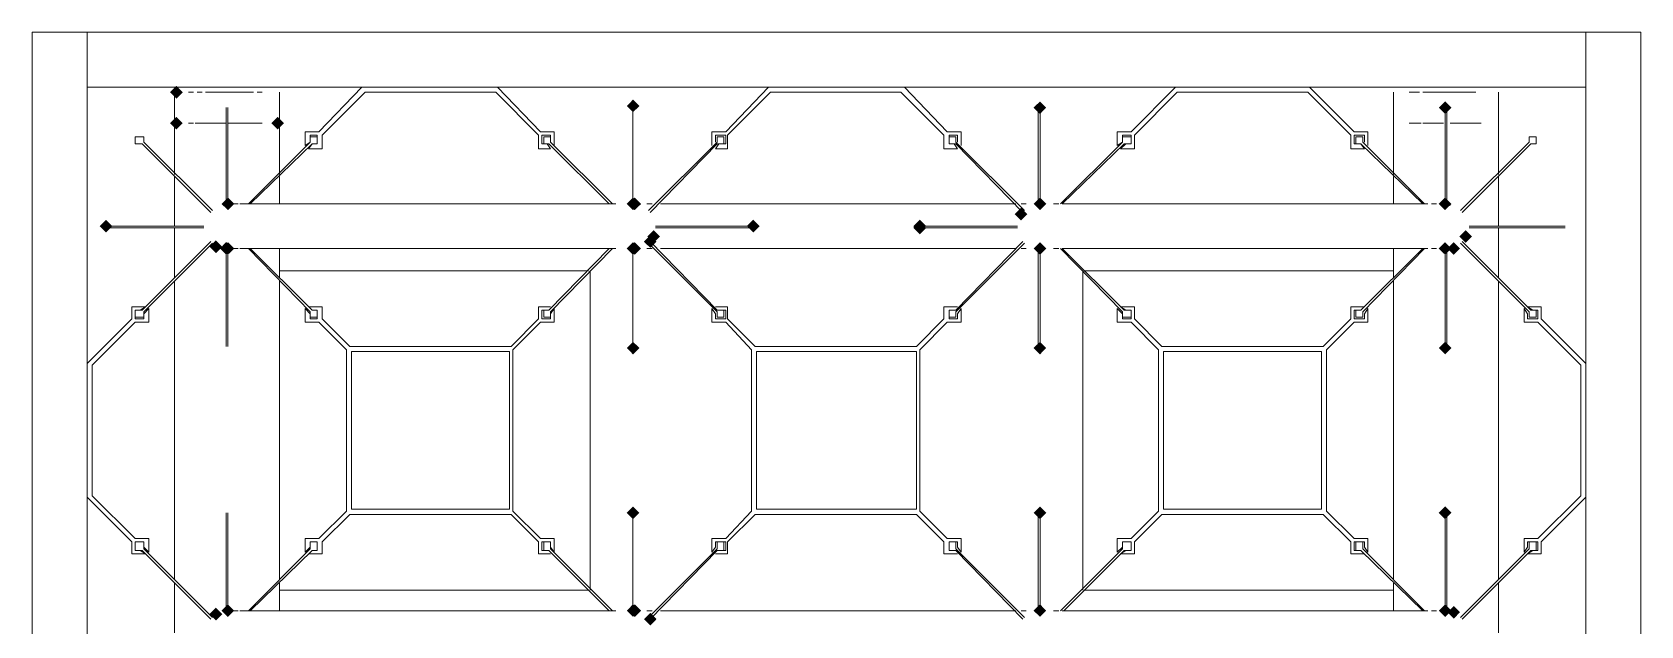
# Model space of a CAD drawing. Header units: millimetres. Extents: x -4415 to 173792, y -78716 to 47289.
# Drawn here: x 45874 to 46880, y -4336 to -3965 of the extents above; entities that cross this region are included whole.
import ezdxf

# ---------------------------------------------------------------- set-up
doc = ezdxf.new("R2010")
doc.units = ezdxf.units.MM

msp = doc.modelspace()

# ---------------------------------------------------------------- hatches: boundary and pattern name
h = msp.add_hatch(color=0)
h.dxf.hatch_style = 2
h.paths.add_polyline_path([(45964, -4006.1), (45960, -4002.1), (45964, -3998.1), (45968, -4002.1)])
h = msp.add_hatch(color=0)
h.dxf.hatch_style = 2
h.paths.add_polyline_path([(46249.5, -4014.6), (46245.6, -4010.7), (46249.5, -4006.7), (46253.5, -4010.7)])
h = msp.add_hatch(color=0)
h.dxf.hatch_style = 2
h.paths.add_polyline_path([(46504, -4015.7), (46500, -4011.7), (46504, -4007.8), (46507.9, -4011.7)])
h = msp.add_hatch(color=0)
h.dxf.hatch_style = 2
h.paths.add_polyline_path([(46757.3, -4015.7), (46753.3, -4011.7), (46757.3, -4007.8), (46761.3, -4011.7)])
h = msp.add_hatch(color=0)
h.dxf.hatch_style = 2
h.paths.add_polyline_path([(45964, -4025.4), (45960, -4021.4), (45964, -4017.4), (45968, -4021.4)])
h = msp.add_hatch(color=0)
h.dxf.hatch_style = 2
h.paths.add_polyline_path([(46027.3, -4025.4), (46023.4, -4021.4), (46027.3, -4017.4), (46031.3, -4021.4)])
h = msp.add_hatch(color=0)
h.dxf.hatch_style = 2
h.paths.add_polyline_path([(45996.2, -4075.8), (45992.2, -4071.9), (45996.2, -4067.9), (46000.2, -4071.9)])
h = msp.add_hatch(color=0)
h.dxf.hatch_style = 2
h.paths.add_polyline_path([(46249.5, -4075.8), (46245.6, -4071.9), (46249.5, -4067.9), (46253.5, -4071.9)])
h = msp.add_hatch(color=0)
h.dxf.hatch_style = 2
h.paths.add_polyline_path([(46250.6, -4075.8), (46246.6, -4071.9), (46250.6, -4067.9), (46254.6, -4071.9)])
h = msp.add_hatch(color=0)
h.dxf.hatch_style = 2
h.paths.add_polyline_path([(46504, -4075.8), (46500, -4071.9), (46504, -4067.9), (46507.9, -4071.9)])
h = msp.add_hatch(color=0)
h.dxf.hatch_style = 2
h.paths.add_polyline_path([(46757.3, -4075.8), (46753.3, -4071.9), (46757.3, -4067.9), (46761.3, -4071.9)])
h = msp.add_hatch(color=0)
h.dxf.hatch_style = 2
h.paths.add_polyline_path([(45920, -4089.8), (45916, -4085.8), (45920, -4081.8), (45924, -4085.8)])
h = msp.add_hatch(color=0)
h.dxf.hatch_style = 2
h.paths.add_polyline_path([(45920, -4089.8), (45916, -4085.8), (45920, -4081.8), (45924, -4085.8)])
h = msp.add_hatch(color=0)
h.dxf.hatch_style = 2
h.paths.add_polyline_path([(46324.7, -4089.8), (46320.7, -4085.8), (46324.7, -4081.8), (46328.7, -4085.8)])
h = msp.add_hatch(color=0)
h.dxf.hatch_style = 2
h.paths.add_polyline_path([(46428.8, -4089.8), (46424.8, -4085.8), (46428.8, -4081.8), (46432.8, -4085.8)])
h = msp.add_hatch(color=0)
h.dxf.hatch_style = 2
h.paths.add_polyline_path([(46428.8, -4090.9), (46424.8, -4086.9), (46428.8, -4082.9), (46432.8, -4086.9)])
h = msp.add_hatch(color=0)
h.dxf.hatch_style = 2
h.paths.add_polyline_path([(46492.2, -4082.3), (46488.2, -4078.3), (46492.2, -4074.3), (46496.1, -4078.3)])
h = msp.add_hatch(color=0)
h.dxf.hatch_style = 2
h.paths.add_polyline_path([(46260.3, -4099.4), (46256.3, -4095.5), (46260.3, -4091.5), (46264.2, -4095.5)])
h = msp.add_hatch(color=0)
h.dxf.hatch_style = 2
h.paths.add_polyline_path([(46262.4, -4096.2), (46258.5, -4092.3), (46262.4, -4088.3), (46266.4, -4092.3)])
h = msp.add_hatch(color=0)
h.dxf.hatch_style = 2
h.paths.add_polyline_path([(46770.2, -4096.2), (46766.2, -4092.3), (46770.2, -4088.3), (46774.2, -4092.3)])
h = msp.add_hatch(color=0)
h.dxf.hatch_style = 2
h.paths.add_polyline_path([(45988.7, -4102.7), (45984.7, -4098.7), (45988.7, -4094.7), (45992.7, -4098.7)])
h = msp.add_hatch(color=0)
h.dxf.hatch_style = 2
h.paths.add_polyline_path([(45995.1, -4103.7), (45991.2, -4099.8), (45995.1, -4095.8), (45999.1, -4099.8)])
h = msp.add_hatch(color=0)
h.dxf.hatch_style = 2
h.paths.add_polyline_path([(45996.2, -4103.7), (45992.2, -4099.8), (45996.2, -4095.8), (46000.2, -4099.8)])
h = msp.add_hatch(color=0)
h.dxf.hatch_style = 2
h.paths.add_polyline_path([(46249.5, -4103.7), (46245.6, -4099.8), (46249.5, -4095.8), (46253.5, -4099.8)])
h = msp.add_hatch(color=0)
h.dxf.hatch_style = 2
h.paths.add_polyline_path([(46250.6, -4103.7), (46246.6, -4099.8), (46250.6, -4095.8), (46254.6, -4099.8)])
h = msp.add_hatch(color=0)
h.dxf.hatch_style = 2
h.paths.add_polyline_path([(46504, -4103.7), (46500, -4099.8), (46504, -4095.8), (46507.9, -4099.8)])
h = msp.add_hatch(color=0)
h.dxf.hatch_style = 2
h.paths.add_polyline_path([(46757.3, -4103.7), (46753.3, -4099.8), (46757.3, -4095.8), (46761.3, -4099.8)])
h = msp.add_hatch(color=0)
h.dxf.hatch_style = 2
h.paths.add_polyline_path([(46762.7, -4103.7), (46758.7, -4099.8), (46762.7, -4095.8), (46766.6, -4099.8)])
h = msp.add_hatch(color=0)
h.dxf.hatch_style = 2
h.paths.add_polyline_path([(46249.5, -4166), (46245.6, -4162), (46249.5, -4158.1), (46253.5, -4162)])
h = msp.add_hatch(color=0)
h.dxf.hatch_style = 2
h.paths.add_polyline_path([(46504, -4166), (46500, -4162), (46504, -4158.1), (46507.9, -4162)])
h = msp.add_hatch(color=0)
h.dxf.hatch_style = 2
h.paths.add_polyline_path([(46757.3, -4166), (46753.3, -4162), (46757.3, -4158.1), (46761.3, -4162)])
h = msp.add_hatch(color=0)
h.dxf.hatch_style = 2
h.paths.add_polyline_path([(46249.5, -4269.1), (46245.6, -4265.1), (46249.5, -4261.1), (46253.5, -4265.1)])
h = msp.add_hatch(color=0)
h.dxf.hatch_style = 2
h.paths.add_polyline_path([(46504, -4269.1), (46500, -4265.1), (46504, -4261.1), (46507.9, -4265.1)])
h = msp.add_hatch(color=0)
h.dxf.hatch_style = 2
h.paths.add_polyline_path([(46757.3, -4269.1), (46753.3, -4265.1), (46757.3, -4261.1), (46761.3, -4265.1)])
h = msp.add_hatch(color=0)
h.dxf.hatch_style = 2
h.paths.add_polyline_path([(45988.7, -4332.4), (45984.7, -4328.4), (45988.7, -4324.4), (45992.7, -4328.4)])
h = msp.add_hatch(color=0)
h.dxf.hatch_style = 2
h.paths.add_polyline_path([(45996.2, -4330.2), (45992.2, -4326.3), (45996.2, -4322.3), (46000.2, -4326.3)])
h = msp.add_hatch(color=0)
h.dxf.hatch_style = 2
h.paths.add_polyline_path([(46249.5, -4330.2), (46245.6, -4326.3), (46249.5, -4322.3), (46253.5, -4326.3)])
h = msp.add_hatch(color=0)
h.dxf.hatch_style = 2
h.paths.add_polyline_path([(46250.6, -4330.2), (46246.6, -4326.3), (46250.6, -4322.3), (46254.6, -4326.3)])
h = msp.add_hatch(color=0)
h.dxf.hatch_style = 2
h.paths.add_polyline_path([(46504, -4330.2), (46500, -4326.3), (46504, -4322.3), (46507.9, -4326.3)])
h = msp.add_hatch(color=0)
h.dxf.hatch_style = 2
h.paths.add_polyline_path([(46757.3, -4330.2), (46753.3, -4326.3), (46757.3, -4322.3), (46761.3, -4326.3)])
h = msp.add_hatch(color=0)
h.dxf.hatch_style = 2
h.paths.add_polyline_path([(46762.7, -4331.3), (46758.7, -4327.3), (46762.7, -4323.4), (46766.6, -4327.3)])
h = msp.add_hatch(color=0)
h.dxf.hatch_style = 2
h.paths.add_polyline_path([(46260.3, -4335.6), (46256.3, -4331.6), (46260.3, -4327.7), (46264.2, -4331.6)])

# ---------------------------------------------------------------- linework, layer by layer
at = {"color": 0, "lineweight": 0}
for points in [[(45873.8, -5479.2), (45873.8, -3964.5)], [(45873.8, -3964.5), (45908.2, -3964.5)], [(45908.2, -3964.5), (45908.2, -3998.9)], [(45908.2, -3964.5), (46845.3, -3964.5)], [(45908.2, -5479.2), (45908.2, -3964.5)], [(46845.3, -3964.5), (46845.3, -3998.9)], [(46879.7, -3964.5), (46845.3, -3964.5)], [(46845.3, -3964.5), (46845.3, -5479.2)], [(46879.7, -3964.5), (46879.7, -5479.2)], [(45908.2, -3998.9), (46845.3, -3998.9)], [(45962.9, -4021.4), (45962.9, -4002.1)], [(45971.5, -4002.1), (45974.7, -4002.1)], [(45976.9, -4002.1), (45980.1, -4002.1)], [(45982.2, -4002.1), (45985.5, -4002.1)], [(45985.5, -4002.1), (45989.8, -4002.1)], [(45989.8, -4002.1), (45993, -4002.1)], [(45993, -4002.1), (45996.2, -4002.1)], [(45996.2, -4002.1), (45999.4, -4002.1)], [(45999.4, -4002.1), (46002.6, -4002.1)], [(46002.6, -4002.1), (46005.9, -4002.1)], [(46005.9, -4002.1), (46009.1, -4002.1)], [(46009.1, -4002.1), (46012.3, -4002.1)], [(46014.4, -4002.1), (46017.7, -4002.1)], [(46028.4, -4002.1), (46028.4, -4021.4)], [(46079.9, -3998.9), (46053.1, -4026.8)], [(46055.2, -4028.9), (46082.1, -4002.1)], [(46164.7, -3998.9), (46079.9, -3998.9)], [(46082.1, -4002.1), (46163.7, -4002.1)], [(46163.7, -4002.1), (46190.5, -4028.9)], [(46191.6, -4026.8), (46164.7, -3998.9)], [(46334.3, -3998.9), (46307.5, -4026.8)], [(46308.6, -4028.9), (46335.4, -4002.1)], [(46419.2, -3998.9), (46334.3, -3998.9)], [(46335.4, -4002.1), (46417, -4002.1)], [(46417, -4002.1), (46443.8, -4028.9)], [(46446, -4026.8), (46419.2, -3998.9)], [(46588.8, -3998.9), (46560.9, -4026.8)], [(46563, -4028.9), (46589.8, -4002.1)], [(46672.5, -3998.9), (46588.8, -3998.9)], [(46589.8, -4002.1), (46671.4, -4002.1)], [(46671.4, -4002.1), (46698.3, -4028.9)], [(46700.4, -4026.8), (46672.5, -3998.9)], [(46725.1, -4021.4), (46725.1, -4002.1)], [(46738, -4002.1), (46734.8, -4002.1)], [(46741.2, -4002.1), (46738, -4002.1)], [(46746.6, -4002.1), (46743.3, -4002.1)], [(46749.8, -4002.1), (46746.6, -4002.1)], [(46753, -4002.1), (46749.8, -4002.1)], [(46756.2, -4002.1), (46753, -4002.1)], [(46760.5, -4002.1), (46756.2, -4002.1)], [(46763.7, -4002.1), (46760.5, -4002.1)], [(46767, -4002.1), (46763.7, -4002.1)], [(46770.2, -4002.1), (46767, -4002.1)], [(46773.4, -4002.1), (46770.2, -4002.1)], [(46776.6, -4002.1), (46773.4, -4002.1)], [(46790.6, -4002.1), (46790.6, -4021.4)], [(45995.1, -4071.9), (45995.1, -4011.7)], [(45996.2, -4011.7), (45996.2, -4071.9)], [(46249.5, -4011.7), (46249.5, -4071.9)], [(46249.5, -4071.9), (46249.5, -4011.7)], [(46502.9, -4071.9), (46502.9, -4011.7)], [(46504, -4011.7), (46504, -4071.9)], [(46757.3, -4071.9), (46757.3, -4011.7)], [(46758.4, -4011.7), (46758.4, -4071.9)], [(45962.9, -4053.6), (45962.9, -4021.4)], [(45971.5, -4021.4), (45974.7, -4021.4)], [(45975.8, -4021.4), (45979, -4021.4)], [(45976.9, -4021.4), (45980.1, -4021.4)], [(45979, -4021.4), (45982.2, -4021.4)], [(45982.2, -4021.4), (45985.5, -4021.4)], [(45982.2, -4021.4), (45985.5, -4021.4)], [(45985.5, -4021.4), (45989.8, -4021.4)], [(45985.5, -4021.4), (45988.7, -4021.4)], [(45988.7, -4021.4), (45991.9, -4021.4)], [(45989.8, -4021.4), (45993, -4021.4)], [(45991.9, -4021.4), (45995.1, -4021.4)], [(45996.2, -4021.4), (45999.4, -4021.4)], [(45996.2, -4021.4), (45999.4, -4021.4)], [(45999.4, -4021.4), (46002.6, -4021.4)], [(45999.4, -4021.4), (46002.6, -4021.4)], [(46002.6, -4021.4), (46005.9, -4021.4)], [(46002.6, -4021.4), (46005.9, -4021.4)], [(46005.9, -4021.4), (46009.1, -4021.4)], [(46005.9, -4021.4), (46009.1, -4021.4)], [(46009.1, -4021.4), (46012.3, -4021.4)], [(46011.2, -4021.4), (46014.4, -4021.4)], [(46014.4, -4021.4), (46017.7, -4021.4)], [(46014.4, -4021.4), (46017.7, -4021.4)], [(46028.4, -4021.4), (46028.4, -4053.6)], [(46725.1, -4053.6), (46725.1, -4021.4)], [(46738, -4021.4), (46734.8, -4021.4)], [(46739.1, -4021.4), (46735.8, -4021.4)], [(46741.2, -4021.4), (46738, -4021.4)], [(46742.3, -4021.4), (46739.1, -4021.4)], [(46746.6, -4021.4), (46743.3, -4021.4)], [(46747.6, -4021.4), (46744.4, -4021.4)], [(46749.8, -4021.4), (46746.6, -4021.4)], [(46750.9, -4021.4), (46747.6, -4021.4)], [(46753, -4021.4), (46749.8, -4021.4)], [(46755.2, -4021.4), (46750.9, -4021.4)], [(46756.2, -4021.4), (46753, -4021.4)], [(46763.7, -4021.4), (46760.5, -4021.4)], [(46764.8, -4021.4), (46760.5, -4021.4)], [(46767, -4021.4), (46763.7, -4021.4)], [(46768, -4021.4), (46764.8, -4021.4)], [(46770.2, -4021.4), (46767, -4021.4)], [(46771.3, -4021.4), (46768, -4021.4)], [(46773.4, -4021.4), (46770.2, -4021.4)], [(46774.5, -4021.4), (46771.3, -4021.4)], [(46776.6, -4021.4), (46773.4, -4021.4)], [(46779.8, -4021.4), (46776.6, -4021.4)], [(46790.6, -4021.4), (46790.6, -4053.6)], [(45938.2, -4030), (45943.6, -4030)], [(45938.2, -4034.3), (45938.2, -4030)], [(45943.6, -4030), (45943.6, -4033.2)], [(45943.6, -4033.2), (45986.5, -4076.1)], [(46009.1, -4071.9), (46047.7, -4033.2)], [(46053.1, -4026.8), (46044.5, -4026.8)], [(46044.5, -4026.8), (46044.5, -4035.4)], [(46044.5, -4035.4), (46047.7, -4033.2)], [(46047.7, -4033.2), (46047.7, -4028.9)], [(46047.7, -4028.9), (46052, -4028.9)], [(46047.7, -4030), (46052, -4030)], [(46047.7, -4033.2), (46047.7, -4030)], [(46052, -4028.9), (46052, -4034.3)], [(46052, -4030), (46052, -4034.3)], [(46055.2, -4037.5), (46055.2, -4028.9)], [(46190.5, -4028.9), (46190.5, -4037.5)], [(46200.2, -4026.8), (46191.6, -4026.8)], [(46192.6, -4034.3), (46192.6, -4028.9)], [(46192.6, -4028.9), (46198, -4028.9)], [(46193.7, -4030), (46198, -4030)], [(46193.7, -4034.3), (46193.7, -4030)], [(46198, -4028.9), (46198, -4033.2)], [(46198, -4030), (46198, -4033.2)], [(46198, -4033.2), (46236.7, -4071.9)], [(46200.2, -4035.4), (46200.2, -4026.8)], [(46259.2, -4076.1), (46302.1, -4033.2)], [(46298.9, -4026.8), (46298.9, -4035.4)], [(46307.5, -4026.8), (46298.9, -4026.8)], [(46301.1, -4028.9), (46307.5, -4028.9)], [(46301.1, -4033.2), (46301.1, -4028.9)], [(46302.1, -4030), (46306.4, -4030)], [(46302.1, -4033.2), (46302.1, -4030)], [(46306.4, -4030), (46306.4, -4034.3)], [(46307.5, -4028.9), (46307.5, -4034.3)], [(46308.6, -4037.5), (46308.6, -4028.9)], [(46443.8, -4028.9), (46443.8, -4037.5)], [(46454.6, -4026.8), (46446, -4026.8)], [(46447.1, -4034.3), (46447.1, -4028.9)], [(46447.1, -4028.9), (46452.4, -4028.9)], [(46447.1, -4030), (46451.4, -4030)], [(46447.1, -4034.3), (46447.1, -4030)], [(46451.4, -4030), (46451.4, -4033.2)], [(46451.4, -4033.2), (46494.3, -4076.1)], [(46452.4, -4028.9), (46452.4, -4033.2)], [(46454.6, -4035.4), (46454.6, -4026.8)], [(46516.8, -4071.9), (46555.5, -4033.2)], [(46560.9, -4026.8), (46552.3, -4026.8)], [(46552.3, -4026.8), (46552.3, -4035.4)], [(46552.3, -4035.4), (46555.5, -4033.2)], [(46555.5, -4033.2), (46555.5, -4028.9)], [(46555.5, -4028.9), (46560.9, -4028.9)], [(46555.5, -4030), (46560.9, -4030)], [(46555.5, -4033.2), (46555.5, -4030)], [(46560.9, -4028.9), (46560.9, -4034.3)], [(46560.9, -4030), (46560.9, -4034.3)], [(46563, -4037.5), (46563, -4028.9)], [(46698.3, -4028.9), (46698.3, -4037.5)], [(46709, -4026.8), (46700.4, -4026.8)], [(46700.4, -4034.3), (46700.4, -4028.9)], [(46700.4, -4028.9), (46706.9, -4028.9)], [(46701.5, -4030), (46705.8, -4030)], [(46701.5, -4034.3), (46701.5, -4030)], [(46705.8, -4030), (46705.8, -4033.2)], [(46705.8, -4033.2), (46744.4, -4071.9)], [(46706.9, -4028.9), (46706.9, -4033.2)], [(46709, -4035.4), (46709, -4026.8)], [(46767, -4076.1), (46809.9, -4033.2)], [(46809.9, -4030), (46814.2, -4030)], [(46809.9, -4033.2), (46809.9, -4030)], [(46814.2, -4030), (46814.2, -4034.3)], [(45942.5, -4034.3), (45938.2, -4034.3)], [(45985.5, -4077.2), (45942.5, -4034.3)], [(46048.8, -4034.3), (46010.2, -4071.9)], [(46048.8, -4034.3), (46046.7, -4037.5)], [(46046.7, -4037.5), (46055.2, -4037.5)], [(46052, -4034.3), (46048.8, -4034.3)], [(46052, -4034.3), (46048.8, -4034.3)], [(46190.5, -4037.5), (46198, -4037.5)], [(46195.9, -4034.3), (46192.6, -4034.3)], [(46196.9, -4034.3), (46193.7, -4034.3)], [(46198, -4037.5), (46195.9, -4034.3)], [(46234.5, -4071.9), (46196.9, -4034.3)], [(46302.1, -4034.3), (46260.3, -4077.2)], [(46303.2, -4034.3), (46301.1, -4037.5)], [(46301.1, -4037.5), (46308.6, -4037.5)], [(46306.4, -4034.3), (46302.1, -4034.3)], [(46307.5, -4034.3), (46303.2, -4034.3)], [(46443.8, -4037.5), (46452.4, -4037.5)], [(46450.3, -4034.3), (46447.1, -4034.3)], [(46451.4, -4034.3), (46447.1, -4034.3)], [(46452.4, -4037.5), (46450.3, -4034.3)], [(46493.2, -4077.2), (46451.4, -4034.3)], [(46556.6, -4034.3), (46517.9, -4071.9)], [(46557.6, -4034.3), (46554.4, -4037.5)], [(46554.4, -4037.5), (46563, -4037.5)], [(46560.9, -4034.3), (46556.6, -4034.3)], [(46560.9, -4034.3), (46557.6, -4034.3)], [(46698.3, -4037.5), (46706.9, -4037.5)], [(46704.7, -4034.3), (46700.4, -4034.3)], [(46704.7, -4034.3), (46701.5, -4034.3)], [(46706.9, -4037.5), (46704.7, -4034.3)], [(46743.3, -4071.9), (46704.7, -4034.3)], [(46811, -4034.3), (46768, -4077.2)], [(46814.2, -4034.3), (46811, -4034.3)], [(45962.9, -4085.8), (45962.9, -4054.7)], [(46028.4, -4054.7), (46028.4, -4071.9)], [(46725.1, -4071.9), (46725.1, -4054.7)], [(46790.6, -4054.7), (46790.6, -4085.8)], [(45999.4, -4071.9), (46002.6, -4071.9)], [(46003.7, -4071.9), (46006.9, -4071.9)], [(46006.9, -4071.9), (46010.2, -4071.9)], [(46010.2, -4071.9), (46013.4, -4071.9)], [(46013.4, -4071.9), (46016.6, -4071.9)], [(46016.6, -4071.9), (46020.9, -4071.9)], [(46020.9, -4071.9), (46024.1, -4071.9)], [(46024.1, -4071.9), (46029.5, -4071.9)], [(46029.5, -4071.9), (46033.8, -4071.9)], [(46033.8, -4071.9), (46039.1, -4071.9)], [(46039.1, -4071.9), (46044.5, -4071.9)], [(46044.5, -4071.9), (46049.9, -4071.9)], [(46049.9, -4071.9), (46055.2, -4071.9)], [(46055.2, -4071.9), (46061.7, -4071.9)], [(46061.7, -4071.9), (46067, -4071.9)], [(46067, -4071.9), (46073.5, -4071.9)], [(46073.5, -4071.9), (46079.9, -4071.9)], [(46079.9, -4071.9), (46086.4, -4071.9)], [(46086.4, -4071.9), (46092.8, -4071.9)], [(46092.8, -4071.9), (46099.3, -4071.9)], [(46099.3, -4071.9), (46105.7, -4071.9)], [(46105.7, -4071.9), (46113.2, -4071.9)], [(46113.2, -4071.9), (46118.6, -4071.9)], [(46118.6, -4071.9), (46126.1, -4071.9)], [(46126.1, -4071.9), (46132.5, -4071.9)], [(46132.5, -4071.9), (46139, -4071.9)], [(46139, -4071.9), (46146.5, -4071.9)], [(46146.5, -4071.9), (46152.9, -4071.9)], [(46152.9, -4071.9), (46159.4, -4071.9)], [(46159.4, -4071.9), (46165.8, -4071.9)], [(46165.8, -4071.9), (46172.2, -4071.9)], [(46172.2, -4071.9), (46177.6, -4071.9)], [(46177.6, -4071.9), (46184.1, -4071.9)], [(46184.1, -4071.9), (46190.5, -4071.9)], [(46190.5, -4071.9), (46195.9, -4071.9)], [(46195.9, -4071.9), (46201.2, -4071.9)], [(46201.2, -4071.9), (46205.5, -4071.9)], [(46205.5, -4071.9), (46210.9, -4071.9)], [(46210.9, -4071.9), (46216.3, -4071.9)], [(46216.3, -4071.9), (46220.6, -4071.9)], [(46220.6, -4071.9), (46224.9, -4071.9)], [(46224.9, -4071.9), (46228.1, -4071.9)], [(46228.1, -4071.9), (46232.4, -4071.9)], [(46232.4, -4071.9), (46235.6, -4071.9)], [(46235.6, -4071.9), (46238.8, -4071.9)], [(46258.1, -4071.9), (46261.4, -4071.9)], [(46266.7, -4071.9), (46271, -4071.9)], [(46271, -4071.9), (46274.2, -4071.9)], [(46274.2, -4071.9), (46279.6, -4071.9)], [(46279.6, -4071.9), (46283.9, -4071.9)], [(46283.9, -4071.9), (46288.2, -4071.9)], [(46288.2, -4071.9), (46293.6, -4071.9)], [(46293.6, -4071.9), (46297.8, -4071.9)], [(46297.8, -4071.9), (46304.3, -4071.9)], [(46304.3, -4071.9), (46309.7, -4071.9)], [(46309.7, -4071.9), (46315, -4071.9)], [(46315, -4071.9), (46321.5, -4071.9)], [(46321.5, -4071.9), (46326.8, -4071.9)], [(46326.8, -4071.9), (46333.3, -4071.9)], [(46333.3, -4071.9), (46339.7, -4071.9)], [(46339.7, -4071.9), (46346.2, -4071.9)], [(46346.2, -4071.9), (46353.7, -4071.9)], [(46353.7, -4071.9), (46360.1, -4071.9)], [(46360.1, -4071.9), (46366.6, -4071.9)], [(46366.6, -4071.9), (46373, -4071.9)], [(46373, -4071.9), (46380.5, -4071.9)], [(46380.5, -4071.9), (46386.9, -4071.9)], [(46386.9, -4071.9), (46393.4, -4071.9)], [(46393.4, -4071.9), (46399.8, -4071.9)], [(46399.8, -4071.9), (46406.3, -4071.9)], [(46406.3, -4071.9), (46413.8, -4071.9)], [(46413.8, -4071.9), (46420.2, -4071.9)], [(46420.2, -4071.9), (46426.7, -4071.9)], [(46426.7, -4071.9), (46432, -4071.9)], [(46432, -4071.9), (46438.5, -4071.9)], [(46438.5, -4071.9), (46443.8, -4071.9)], [(46443.8, -4071.9), (46450.3, -4071.9)], [(46450.3, -4071.9), (46454.6, -4071.9)], [(46454.6, -4071.9), (46461, -4071.9)], [(46461, -4071.9), (46465.3, -4071.9)], [(46465.3, -4071.9), (46470.7, -4071.9)], [(46470.7, -4071.9), (46475, -4071.9)], [(46475, -4071.9), (46478.2, -4071.9)], [(46478.2, -4071.9), (46482.5, -4071.9)], [(46482.5, -4071.9), (46485.7, -4071.9)], [(46485.7, -4071.9), (46488.9, -4071.9)], [(46492.2, -4071.9), (46495.4, -4071.9)], [(46512.5, -4071.9), (46515.8, -4071.9)], [(46517.9, -4071.9), (46521.1, -4071.9)], [(46521.1, -4071.9), (46524.4, -4071.9)], [(46524.4, -4071.9), (46528.7, -4071.9)], [(46528.7, -4071.9), (46532.9, -4071.9)], [(46532.9, -4071.9), (46537.2, -4071.9)], [(46537.2, -4071.9), (46541.5, -4071.9)], [(46541.5, -4071.9), (46546.9, -4071.9)], [(46546.9, -4071.9), (46552.3, -4071.9)], [(46552.3, -4071.9), (46557.6, -4071.9)], [(46557.6, -4071.9), (46563, -4071.9)], [(46563, -4071.9), (46569.4, -4071.9)], [(46569.4, -4071.9), (46574.8, -4071.9)], [(46574.8, -4071.9), (46581.3, -4071.9)], [(46581.3, -4071.9), (46587.7, -4071.9)], [(46587.7, -4071.9), (46594.1, -4071.9)], [(46594.1, -4071.9), (46600.6, -4071.9)], [(46600.6, -4071.9), (46607, -4071.9)], [(46607, -4071.9), (46613.5, -4071.9)], [(46613.5, -4071.9), (46621, -4071.9)], [(46621, -4071.9), (46627.4, -4071.9)], [(46627.4, -4071.9), (46633.9, -4071.9)], [(46633.9, -4071.9), (46641.4, -4071.9)], [(46641.4, -4071.9), (46647.8, -4071.9)], [(46647.8, -4071.9), (46654.2, -4071.9)], [(46654.2, -4071.9), (46660.7, -4071.9)], [(46660.7, -4071.9), (46668.2, -4071.9)], [(46668.2, -4071.9), (46673.6, -4071.9)], [(46673.6, -4071.9), (46680, -4071.9)], [(46680, -4071.9), (46686.5, -4071.9)], [(46686.5, -4071.9), (46692.9, -4071.9)], [(46692.9, -4071.9), (46698.3, -4071.9)], [(46698.3, -4071.9), (46703.6, -4071.9)], [(46703.6, -4071.9), (46710.1, -4071.9)], [(46710.1, -4071.9), (46714.4, -4071.9)], [(46714.4, -4071.9), (46719.7, -4071.9)], [(46719.7, -4071.9), (46724, -4071.9)], [(46724, -4071.9), (46728.3, -4071.9)], [(46728.3, -4071.9), (46732.6, -4071.9)], [(46732.6, -4071.9), (46736.9, -4071.9)], [(46736.9, -4071.9), (46740.1, -4071.9)], [(46740.1, -4071.9), (46743.3, -4071.9)], [(46743.3, -4071.9), (46746.6, -4071.9)], [(46748.7, -4071.9), (46751.9, -4071.9)], [(46760.5, -4072.9), (46757.3, -4071.9)], [(45920, -4085.8), (45981.2, -4085.8)], [(45981.2, -4086.9), (45920, -4086.9)], [(45962.9, -4118), (45962.9, -4086.9)], [(46263.5, -4085.8), (46324.7, -4085.8)], [(46324.7, -4086.9), (46263.5, -4086.9)], [(46428.8, -4085.8), (46490, -4085.8)], [(46490, -4086.9), (46428.8, -4086.9)], [(46772.3, -4085.8), (46832.4, -4085.8)], [(46832.4, -4086.9), (46772.3, -4086.9)], [(46790.6, -4086.9), (46790.6, -4118)], [(45942.5, -4138.4), (45985.5, -4095.5)], [(45986.5, -4096.5), (45943.6, -4139.5)], [(45995.1, -4099.8), (45991.9, -4099.8)], [(45995.1, -4161), (45995.1, -4099.8)], [(45996.2, -4099.8), (45996.2, -4161)], [(46002.6, -4099.8), (45999.4, -4099.8)], [(46006.9, -4099.8), (46003.7, -4099.8)], [(46010.2, -4099.8), (46006.9, -4099.8)], [(46047.7, -4139.5), (46009.1, -4099.8)], [(46013.4, -4099.8), (46010.2, -4099.8)], [(46010.2, -4099.8), (46048.8, -4138.4)], [(46016.6, -4099.8), (46013.4, -4099.8)], [(46020.9, -4099.8), (46016.6, -4099.8)], [(46024.1, -4099.8), (46020.9, -4099.8)], [(46029.5, -4099.8), (46024.1, -4099.8)], [(46028.4, -4099.8), (46028.4, -4118)], [(46033.8, -4099.8), (46029.5, -4099.8)], [(46039.1, -4099.8), (46033.8, -4099.8)], [(46044.5, -4099.8), (46039.1, -4099.8)], [(46049.9, -4099.8), (46044.5, -4099.8)], [(46055.2, -4099.8), (46049.9, -4099.8)], [(46061.7, -4099.8), (46055.2, -4099.8)], [(46067, -4099.8), (46061.7, -4099.8)], [(46073.5, -4099.8), (46067, -4099.8)], [(46079.9, -4099.8), (46073.5, -4099.8)], [(46086.4, -4099.8), (46079.9, -4099.8)], [(46092.8, -4099.8), (46086.4, -4099.8)], [(46099.3, -4099.8), (46092.8, -4099.8)], [(46105.7, -4099.8), (46099.3, -4099.8)], [(46113.2, -4099.8), (46105.7, -4099.8)], [(46118.6, -4099.8), (46113.2, -4099.8)], [(46126.1, -4099.8), (46118.6, -4099.8)], [(46132.5, -4099.8), (46126.1, -4099.8)], [(46139, -4099.8), (46132.5, -4099.8)], [(46146.5, -4099.8), (46139, -4099.8)], [(46152.9, -4099.8), (46146.5, -4099.8)], [(46159.4, -4099.8), (46152.9, -4099.8)], [(46165.8, -4099.8), (46159.4, -4099.8)], [(46172.2, -4099.8), (46165.8, -4099.8)], [(46177.6, -4099.8), (46172.2, -4099.8)], [(46184.1, -4099.8), (46177.6, -4099.8)], [(46190.5, -4099.8), (46184.1, -4099.8)], [(46195.9, -4099.8), (46190.5, -4099.8)], [(46201.2, -4099.8), (46195.9, -4099.8)], [(46196.9, -4138.4), (46234.5, -4099.8)], [(46236.7, -4099.8), (46198, -4139.5)], [(46205.5, -4099.8), (46201.2, -4099.8)], [(46210.9, -4099.8), (46205.5, -4099.8)], [(46216.3, -4099.8), (46210.9, -4099.8)], [(46220.6, -4099.8), (46216.3, -4099.8)], [(46224.9, -4099.8), (46220.6, -4099.8)], [(46228.1, -4099.8), (46224.9, -4099.8)], [(46232.4, -4099.8), (46228.1, -4099.8)], [(46235.6, -4099.8), (46232.4, -4099.8)], [(46238.8, -4099.8), (46235.6, -4099.8)], [(46249.5, -4161), (46249.5, -4099.8)], [(46249.5, -4099.8), (46249.5, -4161)], [(46261.4, -4099.8), (46258.1, -4099.8)], [(46302.1, -4139.5), (46259.2, -4096.5)], [(46260.3, -4095.5), (46302.1, -4138.4)], [(46271, -4099.8), (46266.7, -4099.8)], [(46274.2, -4099.8), (46271, -4099.8)], [(46279.6, -4099.8), (46274.2, -4099.8)], [(46283.9, -4099.8), (46279.6, -4099.8)], [(46288.2, -4099.8), (46283.9, -4099.8)], [(46293.6, -4099.8), (46288.2, -4099.8)], [(46297.8, -4099.8), (46293.6, -4099.8)], [(46304.3, -4099.8), (46297.8, -4099.8)], [(46309.7, -4099.8), (46304.3, -4099.8)], [(46315, -4099.8), (46309.7, -4099.8)], [(46321.5, -4099.8), (46315, -4099.8)], [(46326.8, -4099.8), (46321.5, -4099.8)], [(46333.3, -4099.8), (46326.8, -4099.8)], [(46339.7, -4099.8), (46333.3, -4099.8)], [(46346.2, -4099.8), (46339.7, -4099.8)], [(46353.7, -4099.8), (46346.2, -4099.8)], [(46360.1, -4099.8), (46353.7, -4099.8)], [(46366.6, -4099.8), (46360.1, -4099.8)], [(46373, -4099.8), (46366.6, -4099.8)], [(46380.5, -4099.8), (46373, -4099.8)], [(46386.9, -4099.8), (46380.5, -4099.8)], [(46393.4, -4099.8), (46386.9, -4099.8)], [(46399.8, -4099.8), (46393.4, -4099.8)], [(46406.3, -4099.8), (46399.8, -4099.8)], [(46413.8, -4099.8), (46406.3, -4099.8)], [(46420.2, -4099.8), (46413.8, -4099.8)], [(46426.7, -4099.8), (46420.2, -4099.8)], [(46432, -4099.8), (46426.7, -4099.8)], [(46438.5, -4099.8), (46432, -4099.8)], [(46443.8, -4099.8), (46438.5, -4099.8)], [(46450.3, -4099.8), (46443.8, -4099.8)], [(46454.6, -4099.8), (46450.3, -4099.8)], [(46451.4, -4138.4), (46493.2, -4095.5)], [(46494.3, -4096.5), (46451.4, -4139.5)], [(46461, -4099.8), (46454.6, -4099.8)], [(46465.3, -4099.8), (46461, -4099.8)], [(46470.7, -4099.8), (46465.3, -4099.8)], [(46475, -4099.8), (46470.7, -4099.8)], [(46478.2, -4099.8), (46475, -4099.8)], [(46482.5, -4099.8), (46478.2, -4099.8)], [(46485.7, -4099.8), (46482.5, -4099.8)], [(46488.9, -4099.8), (46485.7, -4099.8)], [(46495.4, -4099.8), (46492.2, -4099.8)], [(46502.9, -4161), (46502.9, -4099.8)], [(46504, -4099.8), (46504, -4161)], [(46515.8, -4099.8), (46512.5, -4099.8)], [(46555.5, -4139.5), (46516.8, -4099.8)], [(46521.1, -4099.8), (46517.9, -4099.8)], [(46517.9, -4099.8), (46556.6, -4138.4)], [(46524.4, -4099.8), (46521.1, -4099.8)], [(46528.7, -4099.8), (46524.4, -4099.8)], [(46532.9, -4099.8), (46528.7, -4099.8)], [(46537.2, -4099.8), (46532.9, -4099.8)], [(46541.5, -4099.8), (46537.2, -4099.8)], [(46546.9, -4099.8), (46541.5, -4099.8)], [(46552.3, -4099.8), (46546.9, -4099.8)], [(46557.6, -4099.8), (46552.3, -4099.8)], [(46563, -4099.8), (46557.6, -4099.8)], [(46569.4, -4099.8), (46563, -4099.8)], [(46574.8, -4099.8), (46569.4, -4099.8)], [(46581.3, -4099.8), (46574.8, -4099.8)], [(46587.7, -4099.8), (46581.3, -4099.8)], [(46594.1, -4099.8), (46587.7, -4099.8)], [(46600.6, -4099.8), (46594.1, -4099.8)], [(46607, -4099.8), (46600.6, -4099.8)], [(46613.5, -4099.8), (46607, -4099.8)], [(46621, -4099.8), (46613.5, -4099.8)], [(46627.4, -4099.8), (46621, -4099.8)], [(46633.9, -4099.8), (46627.4, -4099.8)], [(46641.4, -4099.8), (46633.9, -4099.8)], [(46647.8, -4099.8), (46641.4, -4099.8)], [(46654.2, -4099.8), (46647.8, -4099.8)], [(46660.7, -4099.8), (46654.2, -4099.8)], [(46668.2, -4099.8), (46660.7, -4099.8)], [(46673.6, -4099.8), (46668.2, -4099.8)], [(46680, -4099.8), (46673.6, -4099.8)], [(46686.5, -4099.8), (46680, -4099.8)], [(46692.9, -4099.8), (46686.5, -4099.8)], [(46698.3, -4099.8), (46692.9, -4099.8)], [(46703.6, -4099.8), (46698.3, -4099.8)], [(46710.1, -4099.8), (46703.6, -4099.8)], [(46704.7, -4138.4), (46743.3, -4099.8)], [(46744.4, -4099.8), (46705.8, -4139.5)], [(46714.4, -4099.8), (46710.1, -4099.8)], [(46719.7, -4099.8), (46714.4, -4099.8)], [(46724, -4099.8), (46719.7, -4099.8)], [(46728.3, -4099.8), (46724, -4099.8)], [(46725.1, -4118), (46725.1, -4099.8)], [(46732.6, -4099.8), (46728.3, -4099.8)], [(46736.9, -4099.8), (46732.6, -4099.8)], [(46740.1, -4099.8), (46736.9, -4099.8)], [(46743.3, -4099.8), (46740.1, -4099.8)], [(46746.6, -4099.8), (46743.3, -4099.8)], [(46751.9, -4099.8), (46748.7, -4099.8)], [(46757.3, -4161), (46757.3, -4099.8)], [(46758.4, -4099.8), (46758.4, -4161)], [(46760.5, -4099.8), (46763.7, -4099.8)], [(46809.9, -4139.5), (46767, -4096.5)], [(46768, -4095.5), (46811, -4138.4)], [(46028.4, -4113.7), (46221.6, -4113.7)], [(46222.7, -4113.7), (46222.7, -4313.4)], [(46530.8, -4313.4), (46530.8, -4113.7)], [(46531.9, -4113.7), (46725.1, -4113.7)], [(45962.9, -4307), (45962.9, -4120.2)], [(46028.4, -4120.2), (46028.4, -4307)], [(46725.1, -4307), (46725.1, -4120.2)], [(46790.6, -4120.2), (46790.6, -4307)], [(45936.1, -4143.8), (45908.2, -4171.7)], [(45944.7, -4136.3), (45936.1, -4136.3)], [(45936.1, -4136.3), (45936.1, -4143.8)], [(45938.2, -4143.8), (45938.2, -4138.4)], [(45938.2, -4138.4), (45941.4, -4138.4)], [(45938.2, -4138.4), (45942.5, -4138.4)], [(45938.2, -4142.7), (45938.2, -4138.4)], [(45943.6, -4142.7), (45938.2, -4142.7)], [(45943.6, -4143.8), (45938.2, -4143.8)], [(45941.4, -4138.4), (45944.7, -4136.3)], [(45946.8, -4137.3), (45943.6, -4140.6)], [(45943.6, -4139.5), (45943.6, -4142.7)], [(45943.6, -4140.6), (45943.6, -4143.8)], [(45946.8, -4145.9), (45946.8, -4137.3)], [(46044.5, -4137.3), (46047.7, -4140.6)], [(46044.5, -4145.9), (46044.5, -4137.3)], [(46046.7, -4136.3), (46055.2, -4136.3)], [(46047.7, -4142.7), (46047.7, -4139.5)], [(46047.7, -4140.6), (46047.7, -4143.8)], [(46052, -4142.7), (46047.7, -4142.7)], [(46047.7, -4143.8), (46052, -4143.8)], [(46052, -4138.4), (46048.8, -4138.4)], [(46048.8, -4138.4), (46052, -4138.4)], [(46052, -4143.8), (46052, -4138.4)], [(46052, -4138.4), (46052, -4142.7)], [(46055.2, -4136.3), (46055.2, -4143.8)], [(46055.2, -4143.8), (46072.4, -4161)], [(46173.3, -4161), (46190.5, -4143.8)], [(46190.5, -4136.3), (46198, -4136.3)], [(46190.5, -4143.8), (46190.5, -4136.3)], [(46192.6, -4138.4), (46192.6, -4143.8)], [(46195.9, -4138.4), (46192.6, -4138.4)], [(46192.6, -4143.8), (46198, -4143.8)], [(46193.7, -4138.4), (46196.9, -4138.4)], [(46193.7, -4142.7), (46193.7, -4138.4)], [(46198, -4142.7), (46193.7, -4142.7)], [(46198, -4140.6), (46200.2, -4137.3)], [(46198, -4139.5), (46198, -4142.7)], [(46198, -4143.8), (46198, -4140.6)], [(46200.2, -4137.3), (46200.2, -4145.9)], [(46298.9, -4137.3), (46301.1, -4140.6)], [(46298.9, -4145.9), (46298.9, -4137.3)], [(46301.1, -4136.3), (46308.6, -4136.3)], [(46301.1, -4140.6), (46301.1, -4143.8)], [(46301.1, -4143.8), (46307.5, -4143.8)], [(46302.1, -4138.4), (46306.4, -4138.4)], [(46302.1, -4142.7), (46302.1, -4139.5)], [(46306.4, -4142.7), (46302.1, -4142.7)], [(46307.5, -4138.4), (46303.2, -4138.4)], [(46306.4, -4138.4), (46306.4, -4142.7)], [(46307.5, -4143.8), (46307.5, -4138.4)], [(46308.6, -4136.3), (46308.6, -4143.8)], [(46308.6, -4143.8), (46325.8, -4161)], [(46426.7, -4161), (46443.8, -4143.8)], [(46443.8, -4136.3), (46452.4, -4136.3)], [(46443.8, -4143.8), (46443.8, -4136.3)], [(46447.1, -4138.4), (46447.1, -4143.8)], [(46450.3, -4138.4), (46447.1, -4138.4)], [(46447.1, -4138.4), (46451.4, -4138.4)], [(46447.1, -4142.7), (46447.1, -4138.4)], [(46451.4, -4142.7), (46447.1, -4142.7)], [(46447.1, -4143.8), (46452.4, -4143.8)], [(46451.4, -4139.5), (46451.4, -4142.7)], [(46452.4, -4140.6), (46454.6, -4137.3)], [(46452.4, -4143.8), (46452.4, -4140.6)], [(46454.6, -4137.3), (46454.6, -4145.9)], [(46552.3, -4137.3), (46555.5, -4140.6)], [(46552.3, -4145.9), (46552.3, -4137.3)], [(46554.4, -4136.3), (46563, -4136.3)], [(46557.6, -4138.4), (46554.4, -4136.3)], [(46555.5, -4142.7), (46555.5, -4139.5)], [(46555.5, -4140.6), (46555.5, -4143.8)], [(46560.9, -4142.7), (46555.5, -4142.7)], [(46555.5, -4143.8), (46560.9, -4143.8)], [(46556.6, -4138.4), (46560.9, -4138.4)], [(46560.9, -4138.4), (46557.6, -4138.4)], [(46560.9, -4143.8), (46560.9, -4138.4)], [(46560.9, -4138.4), (46560.9, -4142.7)], [(46563, -4136.3), (46563, -4143.8)], [(46563, -4143.8), (46580.2, -4161)], [(46681.1, -4161), (46698.3, -4143.8)], [(46698.3, -4136.3), (46706.9, -4136.3)], [(46698.3, -4143.8), (46698.3, -4136.3)], [(46700.4, -4138.4), (46700.4, -4143.8)], [(46704.7, -4138.4), (46700.4, -4138.4)], [(46700.4, -4143.8), (46706.9, -4143.8)], [(46701.5, -4138.4), (46704.7, -4138.4)], [(46701.5, -4142.7), (46701.5, -4138.4)], [(46705.8, -4142.7), (46701.5, -4142.7)], [(46705.8, -4139.5), (46705.8, -4142.7)], [(46706.9, -4140.6), (46709, -4137.3)], [(46706.9, -4143.8), (46706.9, -4140.6)], [(46709, -4137.3), (46709, -4145.9)], [(46808.8, -4140.6), (46806.7, -4137.3)], [(46806.7, -4137.3), (46806.7, -4145.9)], [(46817.4, -4136.3), (46808.8, -4136.3)], [(46808.8, -4136.3), (46812.1, -4138.4)], [(46808.8, -4143.8), (46808.8, -4140.6)], [(46815.3, -4143.8), (46808.8, -4143.8)], [(46809.9, -4142.7), (46809.9, -4139.5)], [(46814.2, -4142.7), (46809.9, -4142.7)], [(46811, -4138.4), (46814.2, -4138.4)], [(46812.1, -4138.4), (46815.3, -4138.4)], [(46814.2, -4138.4), (46814.2, -4142.7)], [(46815.3, -4138.4), (46815.3, -4143.8)], [(46817.4, -4143.8), (46817.4, -4136.3)], [(46845.3, -4171.7), (46817.4, -4143.8)], [(45911.4, -4172.8), (45938.2, -4145.9)], [(45938.2, -4145.9), (45946.8, -4145.9)], [(46053.1, -4145.9), (46044.5, -4145.9)], [(46070.3, -4163.1), (46053.1, -4145.9)], [(46191.6, -4145.9), (46174.4, -4163.1)], [(46200.2, -4145.9), (46191.6, -4145.9)], [(46307.5, -4145.9), (46298.9, -4145.9)], [(46323.6, -4163.1), (46307.5, -4145.9)], [(46446, -4145.9), (46428.8, -4163.1)], [(46454.6, -4145.9), (46446, -4145.9)], [(46560.9, -4145.9), (46552.3, -4145.9)], [(46578, -4163.1), (46560.9, -4145.9)], [(46700.4, -4145.9), (46683.2, -4163.1)], [(46709, -4145.9), (46700.4, -4145.9)], [(46806.7, -4145.9), (46815.3, -4145.9)], [(46815.3, -4145.9), (46842.1, -4172.8)], [(46070.3, -4264), (46070.3, -4163.1)], [(46072.4, -4161), (46173.3, -4161)], [(46073.5, -4262.9), (46073.5, -4164.2)], [(46073.5, -4164.2), (46172.2, -4164.2)], [(46172.2, -4164.2), (46172.2, -4262.9)], [(46174.4, -4163.1), (46174.4, -4264)], [(46323.6, -4264), (46323.6, -4163.1)], [(46325.8, -4161), (46426.7, -4161)], [(46326.8, -4262.9), (46326.8, -4164.2)], [(46326.8, -4164.2), (46426.7, -4164.2)], [(46426.7, -4164.2), (46426.7, -4262.9)], [(46428.8, -4163.1), (46428.8, -4264)], [(46578, -4264), (46578, -4163.1)], [(46580.2, -4161), (46681.1, -4161)], [(46581.3, -4262.9), (46581.3, -4164.2)], [(46581.3, -4164.2), (46680, -4164.2)], [(46680, -4164.2), (46680, -4262.9)], [(46683.2, -4163.1), (46683.2, -4264)], [(45908.2, -4171.7), (45908.2, -4255.4)], [(45911.4, -4254.4), (45911.4, -4172.8)], [(46842.1, -4172.8), (46842.1, -4254.4)], [(46845.3, -4255.4), (46845.3, -4171.7)], [(45938.2, -4281.2), (45911.4, -4254.4)], [(46842.1, -4254.4), (46815.3, -4281.2)], [(45908.2, -4255.4), (45936.1, -4283.3)], [(46053.1, -4281.2), (46070.3, -4264)], [(46172.2, -4262.9), (46073.5, -4262.9)], [(46174.4, -4264), (46191.6, -4281.2)], [(46307.5, -4281.2), (46323.6, -4264)], [(46426.7, -4262.9), (46326.8, -4262.9)], [(46428.8, -4264), (46446, -4281.2)], [(46560.9, -4281.2), (46578, -4264)], [(46680, -4262.9), (46581.3, -4262.9)], [(46683.2, -4264), (46700.4, -4281.2)], [(46817.4, -4283.3), (46845.3, -4255.4)], [(45995.1, -4326.3), (45995.1, -4265.1)], [(45996.2, -4265.1), (45996.2, -4326.3)], [(46072.4, -4266.2), (46055.2, -4283.3)], [(46173.3, -4266.2), (46072.4, -4266.2)], [(46190.5, -4283.3), (46173.3, -4266.2)], [(46249.5, -4265.1), (46249.5, -4326.3)], [(46249.5, -4326.3), (46249.5, -4265.1)], [(46325.8, -4266.2), (46308.6, -4283.3)], [(46426.7, -4266.2), (46325.8, -4266.2)], [(46443.8, -4283.3), (46426.7, -4266.2)], [(46502.9, -4326.3), (46502.9, -4265.1)], [(46504, -4265.1), (46504, -4326.3)], [(46580.2, -4266.2), (46563, -4283.3)], [(46681.1, -4266.2), (46580.2, -4266.2)], [(46698.3, -4283.3), (46681.1, -4266.2)], [(46757.3, -4326.3), (46757.3, -4265.1)], [(46758.4, -4265.1), (46758.4, -4326.3)], [(45936.1, -4283.3), (45936.1, -4290.8)], [(45946.8, -4281.2), (45938.2, -4281.2)], [(45938.2, -4288.7), (45938.2, -4283.3)], [(45938.2, -4283.3), (45943.6, -4283.3)], [(45938.2, -4283.3), (45943.6, -4283.3)], [(45938.2, -4288.7), (45938.2, -4283.3)], [(45943.6, -4283.3), (45943.6, -4286.6)], [(45943.6, -4283.3), (45943.6, -4287.6)], [(45946.8, -4289.8), (45946.8, -4281.2)], [(46044.5, -4281.2), (46053.1, -4281.2)], [(46044.5, -4289.8), (46044.5, -4281.2)], [(46047.7, -4283.3), (46047.7, -4286.6)], [(46052, -4283.3), (46047.7, -4283.3)], [(46047.7, -4283.3), (46052, -4283.3)], [(46047.7, -4287.6), (46047.7, -4283.3)], [(46052, -4288.7), (46052, -4283.3)], [(46052, -4283.3), (46052, -4288.7)], [(46055.2, -4283.3), (46055.2, -4290.8)], [(46190.5, -4290.8), (46190.5, -4283.3)], [(46191.6, -4281.2), (46200.2, -4281.2)], [(46192.6, -4283.3), (46192.6, -4288.7)], [(46198, -4283.3), (46192.6, -4283.3)], [(46193.7, -4283.3), (46198, -4283.3)], [(46193.7, -4288.7), (46193.7, -4283.3)], [(46198, -4286.6), (46198, -4283.3)], [(46198, -4283.3), (46198, -4287.6)], [(46200.2, -4281.2), (46200.2, -4289.8)], [(46298.9, -4281.2), (46307.5, -4281.2)], [(46298.9, -4289.8), (46298.9, -4281.2)], [(46301.1, -4283.3), (46301.1, -4286.6)], [(46307.5, -4283.3), (46301.1, -4283.3)], [(46302.1, -4283.3), (46306.4, -4283.3)], [(46302.1, -4287.6), (46302.1, -4283.3)], [(46306.4, -4283.3), (46306.4, -4288.7)], [(46307.5, -4288.7), (46307.5, -4283.3)], [(46308.6, -4283.3), (46308.6, -4290.8)], [(46443.8, -4290.8), (46443.8, -4283.3)], [(46446, -4281.2), (46454.6, -4281.2)], [(46447.1, -4283.3), (46447.1, -4288.7)], [(46452.4, -4283.3), (46447.1, -4283.3)], [(46447.1, -4283.3), (46451.4, -4283.3)], [(46447.1, -4288.7), (46447.1, -4283.3)], [(46451.4, -4283.3), (46451.4, -4287.6)], [(46452.4, -4286.6), (46452.4, -4283.3)], [(46454.6, -4281.2), (46454.6, -4289.8)], [(46552.3, -4281.2), (46560.9, -4281.2)], [(46552.3, -4289.8), (46552.3, -4281.2)], [(46555.5, -4283.3), (46555.5, -4286.6)], [(46560.9, -4283.3), (46555.5, -4283.3)], [(46555.5, -4283.3), (46560.9, -4283.3)], [(46555.5, -4287.6), (46555.5, -4283.3)], [(46560.9, -4288.7), (46560.9, -4283.3)], [(46560.9, -4283.3), (46560.9, -4288.7)], [(46563, -4283.3), (46563, -4290.8)], [(46698.3, -4290.8), (46698.3, -4283.3)], [(46700.4, -4281.2), (46709, -4281.2)], [(46700.4, -4283.3), (46700.4, -4288.7)], [(46706.9, -4283.3), (46700.4, -4283.3)], [(46701.5, -4283.3), (46705.8, -4283.3)], [(46701.5, -4288.7), (46701.5, -4283.3)], [(46705.8, -4283.3), (46705.8, -4287.6)], [(46706.9, -4286.6), (46706.9, -4283.3)], [(46709, -4281.2), (46709, -4289.8)], [(46815.3, -4281.2), (46806.7, -4281.2)], [(46806.7, -4281.2), (46806.7, -4289.8)], [(46808.8, -4286.6), (46808.8, -4283.3)], [(46808.8, -4283.3), (46815.3, -4283.3)], [(46809.9, -4283.3), (46814.2, -4283.3)], [(46809.9, -4287.6), (46809.9, -4283.3)], [(46814.2, -4283.3), (46814.2, -4288.7)], [(46815.3, -4283.3), (46815.3, -4288.7)], [(46817.4, -4290.8), (46817.4, -4283.3)], [(45936.1, -4290.8), (45944.7, -4290.8)], [(45941.4, -4288.7), (45938.2, -4288.7)], [(45942.5, -4288.7), (45938.2, -4288.7)], [(45944.7, -4290.8), (45941.4, -4288.7)], [(45985.5, -4331.6), (45942.5, -4288.7)], [(45943.6, -4286.6), (45946.8, -4289.8)], [(45943.6, -4287.6), (45986.5, -4330.6)], [(46009.1, -4326.3), (46047.7, -4287.6)], [(46048.8, -4288.7), (46010.2, -4326.3)], [(46047.7, -4286.6), (46044.5, -4289.8)], [(46055.2, -4290.8), (46046.7, -4290.8)], [(46048.8, -4288.7), (46052, -4288.7)], [(46052, -4288.7), (46048.8, -4288.7)], [(46198, -4290.8), (46190.5, -4290.8)], [(46192.6, -4288.7), (46195.9, -4288.7)], [(46196.9, -4288.7), (46193.7, -4288.7)], [(46234.5, -4326.3), (46196.9, -4288.7)], [(46200.2, -4289.8), (46198, -4286.6)], [(46198, -4287.6), (46236.7, -4326.3)], [(46259.2, -4330.6), (46302.1, -4287.6)], [(46302.1, -4288.7), (46260.3, -4331.6)], [(46301.1, -4286.6), (46298.9, -4289.8)], [(46308.6, -4290.8), (46301.1, -4290.8)], [(46306.4, -4288.7), (46302.1, -4288.7)], [(46303.2, -4288.7), (46307.5, -4288.7)], [(46452.4, -4290.8), (46443.8, -4290.8)], [(46447.1, -4288.7), (46450.3, -4288.7)], [(46451.4, -4288.7), (46447.1, -4288.7)], [(46451.4, -4287.6), (46494.3, -4330.6)], [(46493.2, -4331.6), (46451.4, -4288.7)], [(46454.6, -4289.8), (46452.4, -4286.6)], [(46516.8, -4326.3), (46555.5, -4287.6)], [(46556.6, -4288.7), (46519, -4326.3)], [(46555.5, -4286.6), (46552.3, -4289.8)], [(46554.4, -4290.8), (46557.6, -4288.7)], [(46563, -4290.8), (46554.4, -4290.8)], [(46560.9, -4288.7), (46556.6, -4288.7)], [(46557.6, -4288.7), (46560.9, -4288.7)], [(46706.9, -4290.8), (46698.3, -4290.8)], [(46700.4, -4288.7), (46704.7, -4288.7)], [(46704.7, -4288.7), (46701.5, -4288.7)], [(46743.3, -4326.3), (46704.7, -4288.7)], [(46705.8, -4287.6), (46744.4, -4326.3)], [(46709, -4289.8), (46706.9, -4286.6)], [(46767, -4330.6), (46809.9, -4287.6)], [(46811, -4288.7), (46768, -4331.6)], [(46806.7, -4289.8), (46808.8, -4286.6)], [(46812.1, -4288.7), (46808.8, -4290.8)], [(46808.8, -4290.8), (46817.4, -4290.8)], [(46814.2, -4288.7), (46811, -4288.7)], [(46815.3, -4288.7), (46812.1, -4288.7)], [(45962.9, -4340.2), (45962.9, -4309.1)], [(46028.4, -4309.1), (46028.4, -4326.3)], [(46221.6, -4313.4), (46028.4, -4313.4)], [(46725.1, -4313.4), (46531.9, -4313.4)], [(46725.1, -4326.3), (46725.1, -4309.1)], [(46790.6, -4309.1), (46790.6, -4340.2)], [(45999.4, -4326.3), (46002.6, -4326.3)], [(46003.7, -4326.3), (46006.9, -4326.3)], [(46006.9, -4326.3), (46010.2, -4326.3)], [(46010.2, -4326.3), (46013.4, -4326.3)], [(46013.4, -4326.3), (46016.6, -4326.3)], [(46016.6, -4326.3), (46020.9, -4326.3)], [(46020.9, -4326.3), (46024.1, -4326.3)], [(46024.1, -4326.3), (46029.5, -4326.3)], [(46029.5, -4326.3), (46033.8, -4326.3)], [(46033.8, -4326.3), (46039.1, -4326.3)], [(46039.1, -4326.3), (46044.5, -4326.3)], [(46044.5, -4326.3), (46049.9, -4326.3)], [(46049.9, -4326.3), (46055.2, -4326.3)], [(46055.2, -4326.3), (46061.7, -4326.3)], [(46061.7, -4326.3), (46067, -4326.3)], [(46067, -4326.3), (46073.5, -4326.3)], [(46073.5, -4326.3), (46079.9, -4326.3)], [(46079.9, -4326.3), (46086.4, -4326.3)], [(46086.4, -4326.3), (46092.8, -4326.3)], [(46092.8, -4326.3), (46099.3, -4326.3)], [(46099.3, -4326.3), (46105.7, -4326.3)], [(46105.7, -4326.3), (46113.2, -4326.3)], [(46113.2, -4326.3), (46118.6, -4326.3)], [(46118.6, -4326.3), (46126.1, -4326.3)], [(46126.1, -4326.3), (46132.5, -4326.3)], [(46132.5, -4326.3), (46139, -4326.3)], [(46139, -4326.3), (46146.5, -4326.3)], [(46146.5, -4326.3), (46152.9, -4326.3)], [(46152.9, -4326.3), (46159.4, -4326.3)], [(46159.4, -4326.3), (46165.8, -4326.3)], [(46165.8, -4326.3), (46172.2, -4326.3)], [(46172.2, -4326.3), (46177.6, -4326.3)], [(46177.6, -4326.3), (46184.1, -4326.3)], [(46184.1, -4326.3), (46190.5, -4326.3)], [(46190.5, -4326.3), (46195.9, -4326.3)], [(46195.9, -4326.3), (46201.2, -4326.3)], [(46201.2, -4326.3), (46205.5, -4326.3)], [(46205.5, -4326.3), (46210.9, -4326.3)], [(46210.9, -4326.3), (46216.3, -4326.3)], [(46216.3, -4326.3), (46220.6, -4326.3)], [(46220.6, -4326.3), (46224.9, -4326.3)], [(46224.9, -4326.3), (46228.1, -4326.3)], [(46228.1, -4326.3), (46232.4, -4326.3)], [(46232.4, -4326.3), (46235.6, -4326.3)], [(46235.6, -4326.3), (46238.8, -4326.3)], [(46258.1, -4326.3), (46261.4, -4326.3)], [(46266.7, -4326.3), (46271, -4326.3)], [(46271, -4326.3), (46274.2, -4326.3)], [(46274.2, -4326.3), (46279.6, -4326.3)], [(46279.6, -4326.3), (46283.9, -4326.3)], [(46283.9, -4326.3), (46288.2, -4326.3)], [(46288.2, -4326.3), (46293.6, -4326.3)], [(46293.6, -4326.3), (46297.8, -4326.3)], [(46297.8, -4326.3), (46304.3, -4326.3)], [(46304.3, -4326.3), (46309.7, -4326.3)], [(46309.7, -4326.3), (46315, -4326.3)], [(46315, -4326.3), (46321.5, -4326.3)], [(46321.5, -4326.3), (46326.8, -4326.3)], [(46326.8, -4326.3), (46333.3, -4326.3)], [(46333.3, -4326.3), (46339.7, -4326.3)], [(46339.7, -4326.3), (46346.2, -4326.3)], [(46346.2, -4326.3), (46353.7, -4326.3)], [(46353.7, -4326.3), (46360.1, -4326.3)], [(46360.1, -4326.3), (46366.6, -4326.3)], [(46366.6, -4326.3), (46373, -4326.3)], [(46373, -4326.3), (46380.5, -4326.3)], [(46380.5, -4326.3), (46386.9, -4326.3)], [(46386.9, -4326.3), (46393.4, -4326.3)], [(46393.4, -4326.3), (46399.8, -4326.3)], [(46399.8, -4326.3), (46406.3, -4326.3)], [(46406.3, -4326.3), (46413.8, -4326.3)], [(46413.8, -4326.3), (46420.2, -4326.3)], [(46420.2, -4326.3), (46426.7, -4326.3)], [(46426.7, -4326.3), (46432, -4326.3)], [(46432, -4326.3), (46438.5, -4326.3)], [(46438.5, -4326.3), (46443.8, -4326.3)], [(46443.8, -4326.3), (46450.3, -4326.3)], [(46450.3, -4326.3), (46454.6, -4326.3)], [(46454.6, -4326.3), (46461, -4326.3)], [(46461, -4326.3), (46465.3, -4326.3)], [(46465.3, -4326.3), (46470.7, -4326.3)], [(46470.7, -4326.3), (46475, -4326.3)], [(46475, -4326.3), (46478.2, -4326.3)], [(46478.2, -4326.3), (46482.5, -4326.3)], [(46482.5, -4326.3), (46485.7, -4326.3)], [(46485.7, -4326.3), (46488.9, -4326.3)], [(46492.2, -4326.3), (46495.4, -4326.3)], [(46512.5, -4326.3), (46515.8, -4326.3)], [(46517.9, -4326.3), (46521.1, -4326.3)], [(46521.1, -4326.3), (46524.4, -4326.3)], [(46524.4, -4326.3), (46528.7, -4326.3)], [(46528.7, -4326.3), (46532.9, -4326.3)], [(46532.9, -4326.3), (46537.2, -4326.3)], [(46537.2, -4326.3), (46541.5, -4326.3)], [(46541.5, -4326.3), (46546.9, -4326.3)], [(46546.9, -4326.3), (46552.3, -4326.3)], [(46552.3, -4326.3), (46557.6, -4326.3)], [(46557.6, -4326.3), (46563, -4326.3)], [(46563, -4326.3), (46569.4, -4326.3)], [(46569.4, -4326.3), (46574.8, -4326.3)], [(46574.8, -4326.3), (46581.3, -4326.3)], [(46581.3, -4326.3), (46587.7, -4326.3)], [(46587.7, -4326.3), (46594.1, -4326.3)], [(46594.1, -4326.3), (46600.6, -4326.3)], [(46600.6, -4326.3), (46607, -4326.3)], [(46607, -4326.3), (46613.5, -4326.3)], [(46613.5, -4326.3), (46621, -4326.3)], [(46621, -4326.3), (46627.4, -4326.3)], [(46627.4, -4326.3), (46633.9, -4326.3)], [(46633.9, -4326.3), (46641.4, -4326.3)], [(46641.4, -4326.3), (46647.8, -4326.3)], [(46647.8, -4326.3), (46654.2, -4326.3)], [(46654.2, -4326.3), (46660.7, -4326.3)], [(46660.7, -4326.3), (46668.2, -4326.3)], [(46668.2, -4326.3), (46673.6, -4326.3)], [(46673.6, -4326.3), (46680, -4326.3)], [(46680, -4326.3), (46686.5, -4326.3)], [(46686.5, -4326.3), (46692.9, -4326.3)], [(46692.9, -4326.3), (46698.3, -4326.3)], [(46698.3, -4326.3), (46703.6, -4326.3)], [(46703.6, -4326.3), (46710.1, -4326.3)], [(46710.1, -4326.3), (46714.4, -4326.3)], [(46714.4, -4326.3), (46719.7, -4326.3)], [(46719.7, -4326.3), (46724, -4326.3)], [(46724, -4326.3), (46728.3, -4326.3)], [(46728.3, -4326.3), (46732.6, -4326.3)], [(46732.6, -4326.3), (46736.9, -4326.3)], [(46736.9, -4326.3), (46740.1, -4326.3)], [(46740.1, -4326.3), (46743.3, -4326.3)], [(46743.3, -4326.3), (46746.6, -4326.3)], [(46748.7, -4326.3), (46751.9, -4326.3)], [(46760.5, -4327.3), (46757.3, -4326.3)]]:
    msp.add_lwpolyline(points, dxfattribs=at)

doc.saveas('drawing.dxf')
